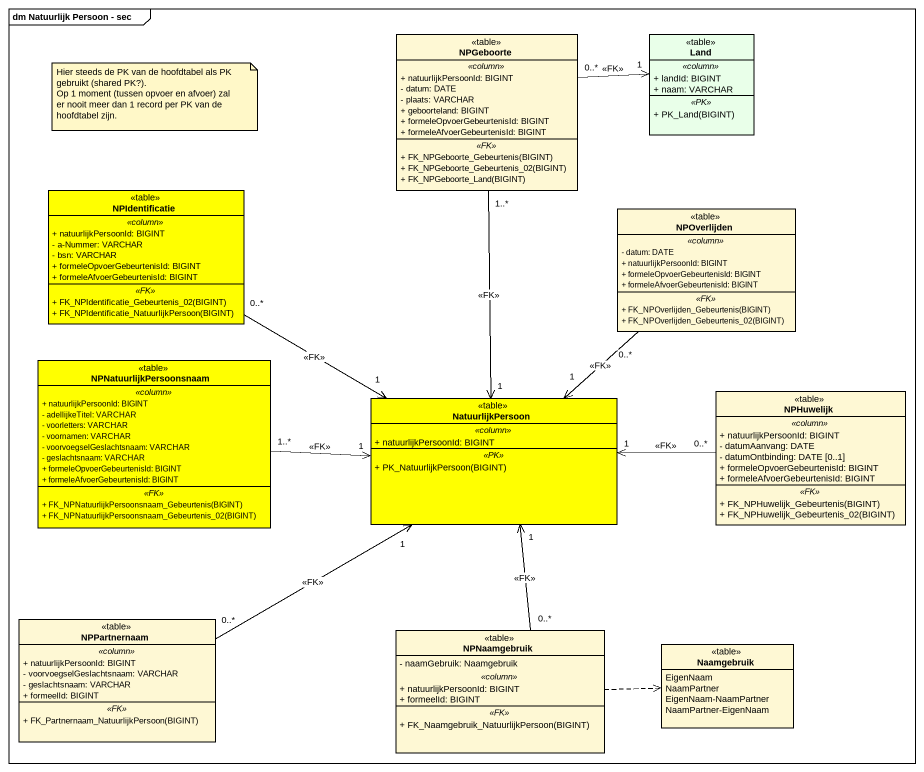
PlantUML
@startuml
mainframe dm Natuurlijk Persoon - sec
hide circle
hide empty members
skinparam classAttributeIconSize 0
class NPGeboorte <<table>> #FEF8D4 {
  .. <<column>> ..
  + natuurlijkPersoonId: BIGINT
  - datum: DATE
  - plaats: VARCHAR
  + geboorteland: BIGINT
  + formeleOpvoerGebeurtenisId: BIGINT
  + formeleAfvoerGebeurtenisId: BIGINT
  .. <<FK>> ..
  + FK_NPGeboorte_Gebeurtenis(BIGINT)
  + FK_NPGeboorte_Gebeurtenis_02(BIGINT)
  + FK_NPGeboorte_Land(BIGINT)
}
class Land <<table>> #E9FFE9 {
  .. <<column>> ..
  + landId: BIGINT
  + naam: VARCHAR
  .. <<PK>> ..
  + PK_Land(BIGINT)
}
class NPIdentificatie <<table>> #FFFF00 {
  .. <<column>> ..
  + natuurlijkPersoonId: BIGINT
  - a-Nummer: VARCHAR
  - bsn: VARCHAR
  + formeleOpvoerGebeurtenisId: BIGINT
  + formeleAfvoerGebeurtenisId: BIGINT
  .. <<FK>> ..
  + FK_NPIdentificatie_Gebeurtenis_02(BIGINT)
  + FK_NPIdentificatie_NatuurlijkPersoon(BIGINT)
}
class NPOverlijden <<table>> #FEF8D4 {
  .. <<column>> ..
  - datum: DATE
  + natuurlijkPersoonId: BIGINT
  + formeleOpvoerGebeurtenisId: BIGINT
  + formeleAfvoerGebeurtenisId: BIGINT
  .. <<FK>> ..
  + FK_NPOverlijden_Gebeurtenis(BIGINT)
  + FK_NPOverlijden_Gebeurtenis_02(BIGINT)
}
class NPNatuurlijkPersoonsnaam <<table>> #FFFF00 {
  .. <<column>> ..
  + natuurlijkPersoonId: BIGINT
  - adellijkeTitel: VARCHAR
  - voorletters: VARCHAR
  - voornamen: VARCHAR
  - voorvoegselGeslachtsnaam: VARCHAR
  - geslachtsnaam: VARCHAR
  + formeleOpvoerGebeurtenisId: BIGINT
  + formeleAfvoerGebeurtenisId: BIGINT
  .. <<FK>> ..
  + FK_NPNatuurlijkPersoonsnaam_Gebeurtenis(BIGINT)
  + FK_NPNatuurlijkPersoonsnaam_Gebeurtenis_02(BIGINT)
}
class NatuurlijkPersoon <<table>> #FFFF00 {
  .. <<column>> ..
  + natuurlijkPersoonId: BIGINT
  .. <<PK>> ..
  + PK_NatuurlijkPersoon(BIGINT)
}
class NPHuwelijk <<table>> #FEF8D4 {
  .. <<column>> ..
  + natuurlijkPersoonId: BIGINT
  - datumAanvang: DATE
  - datumOntbinding: DATE [0..1]
  + formeleOpvoerGebeurtenisId: BIGINT
  + formeleAfvoerGebeurtenisId: BIGINT
  .. <<FK>> ..
  + FK_NPHuwelijk_Gebeurtenis(BIGINT)
  + FK_NPHuwelijk_Gebeurtenis_02(BIGINT)
}
class NPPartnernaam <<table>> #FEF8D4 {
  .. <<column>> ..
  + natuurlijkPersoonId: BIGINT
  - voorvoegselGeslachtsnaam: VARCHAR
  - geslachtsnaam: VARCHAR
  + formeelId: BIGINT
  .. <<FK>> ..
  + FK_Partnernaam_NatuurlijkPersoon(BIGINT)
}
class NPNaamgebruik <<table>> #FEF8D4 {
  - naamGebruik: Naamgebruik
  .. <<column>> ..
  + natuurlijkPersoonId: BIGINT
  + formeelId: BIGINT
  .. <<FK>> ..
  + FK_Naamgebruik_NatuurlijkPersoon(BIGINT)
}
enum Naamgebruik <<table>> #FEF8D4 {
  EigenNaam
  NaamPartner
  EigenNaam-NaamPartner
  NaamPartner-EigenNaam
}
NPGeboorte "0..*" -right-> "1" Land : <<FK>>
NPGeboorte "1..*" --> "1" NatuurlijkPersoon : <<FK>>
NPIdentificatie "0..*" -right-> "1" NatuurlijkPersoon : <<FK>>
NPOverlijden "0..*" --> "1" NatuurlijkPersoon : <<FK>>
NPNatuurlijkPersoonsnaam "1..*" -right-> "1" NatuurlijkPersoon : <<FK>>
NPHuwelijk "0..*" -left-> "1" NatuurlijkPersoon : <<FK>>
NPPartnernaam "0..*" -right-> "1" NatuurlijkPersoon : <<FK>>
NPNaamgebruik "0..*" -up-> "1" NatuurlijkPersoon : <<FK>>
NPNaamgebruik .right.> Naamgebruik
note as N1
  Hier steeds de PK van de hoofdtabel als PK gebruikt (shared PK?).
  Op 1 moment (tussen opvoer en afvoer) zal er nooit meer dan 1 record per PK van de hoofdtabel zijn.
end note
@enduml
